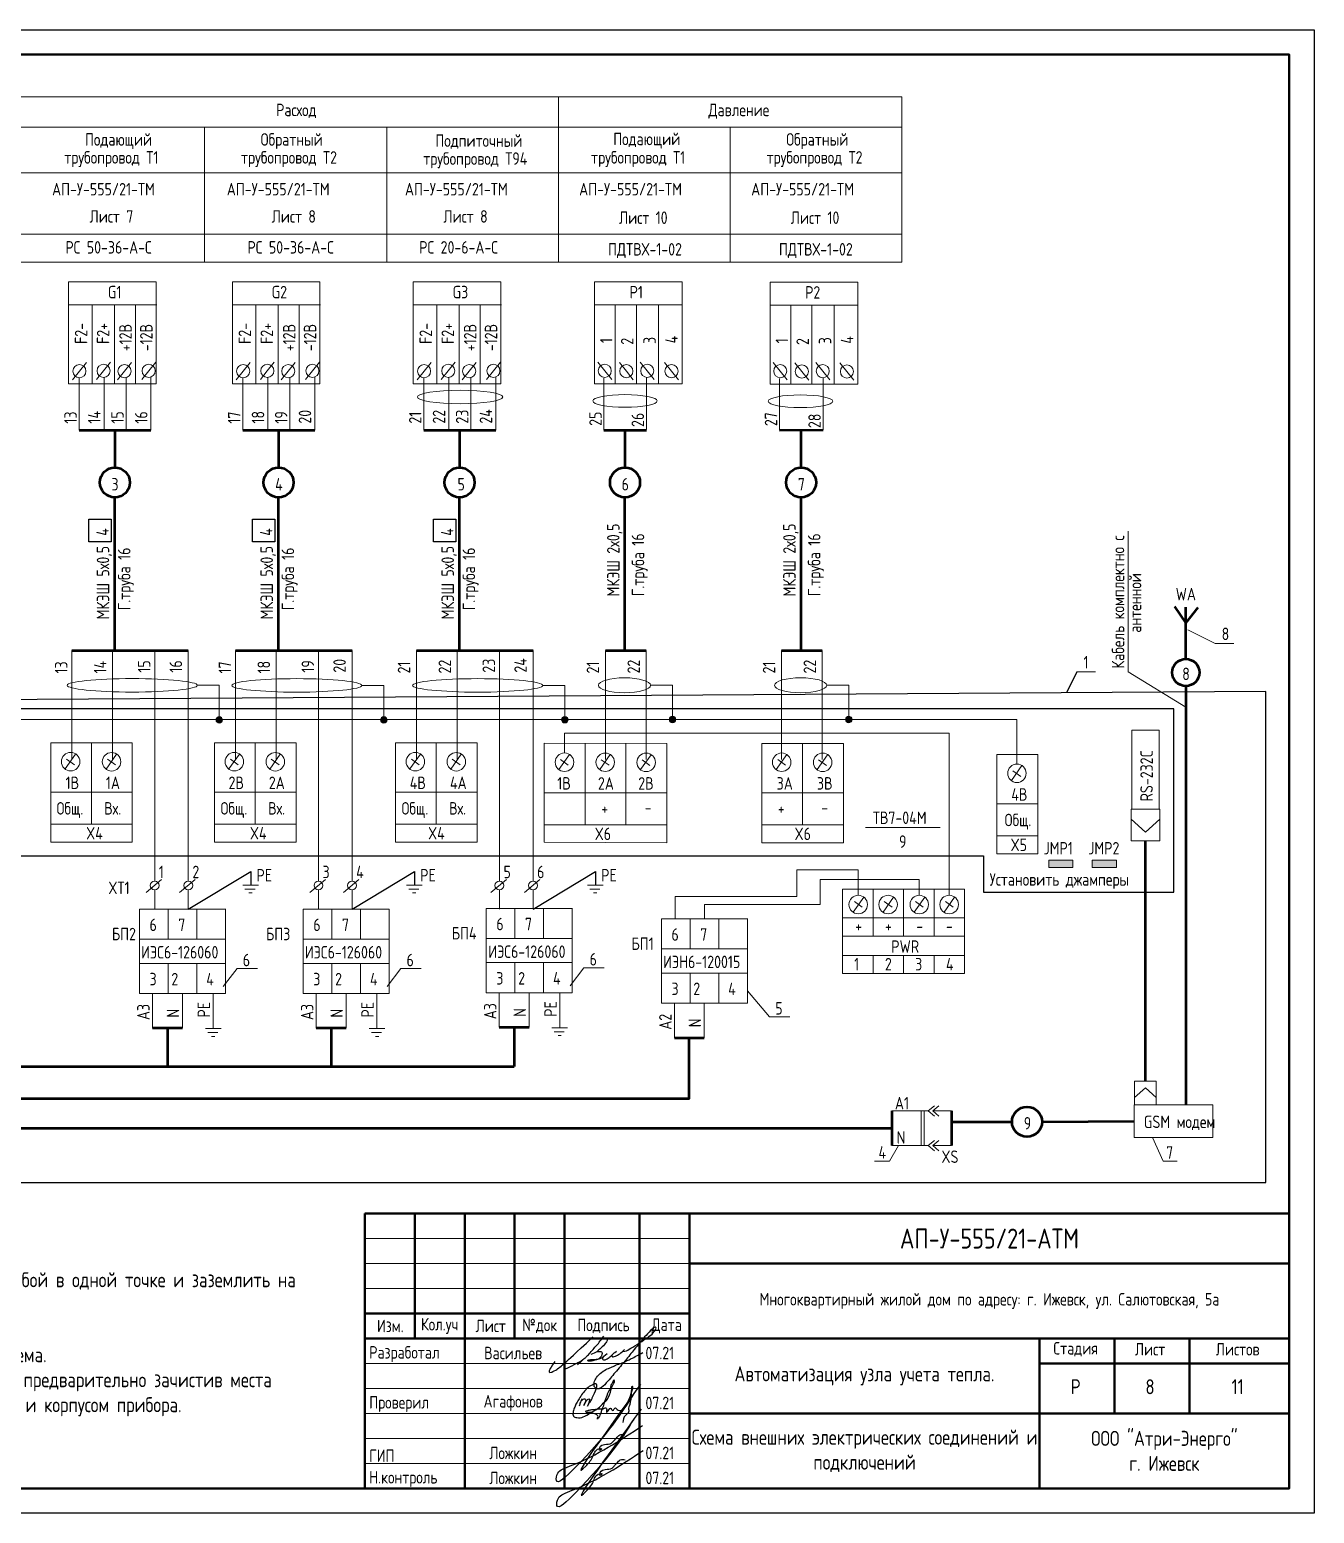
# Model space of a CAD drawing. Header units: millimetres. Extents: x -24312 to 142424, y -11214 to -5274.
# Drawn here: x 123132 to 128272, y -11214 to -5275 of the extents above; entities that cross this region are included whole.
import ezdxf
from ezdxf.enums import TextEntityAlignment as Align

# ---------------------------------------------------------------- set-up
doc = ezdxf.new("R2010")
doc.units = ezdxf.units.MM
doc.linetypes.add('K5LT_BASIC', pattern=[0])
doc.layers.get('0').update_dxf_attribs({"color": 250})
for name, color, linetype, lineweight in [('0_Ном._пера__1', 7, 'Continuous', 5), ('0_Ном._пера__4', 7, 'Continuous', 50), ('НАДПИСЬ', 249, 'Continuous', 15)]:
    doc.layers.add(name, color=color, linetype=linetype, lineweight=lineweight)
doc.layers.add('ВО', color=7, linetype='Continuous')
doc.layers.add('Т1', color=1, linetype='Continuous')
doc.styles.add('ГОСТ 2.304', font='')
doc.styles.get('ГОСТ 2.304').set_extended_font_data('GOST 2.304 type A')

# ---------------------------------------------------------------- blocks, each defined once
blk = doc.blocks.new('A$C4EB2491E')
at = {"ltscale": 0.3}
for points, degree in [([(361.5, 183.4), (381.3, 185), (389.7, 193.7), (434.5, 217.9), (480.1, 249.9), (509.4, 268.7), (528.9, 296), (527, 304.4), (518, 306.4), (483.9, 271.2), (458.1, 240.3), (424.4, 199.1), (403.8, 174.8), (381.3, 144.9), (364.7, 126.9), (338.2, 94), (313.1, 65.6), (291.8, 38.8), (256.2, 0.2), (235.9, -2), (219.5, 9.4), (221, 31.2), (230.9, 55.2), (258.2, 82.9), (287.4, 99), (310.2, 107.5), (332.2, 118.7), (371.4, 132), (398.9, 145.6), (441, 167.4), (461.8, 179)], 3), ([(27.1, 135.1), (9.8, 108.2), (0.4, 94), (-1.3, 80.9), (6.8, 79.5), (27.9, 87.6), (74.6, 124.3), (122.7, 168.5), (215.6, 255.7)], 3), ([(74.6, 124.3), (72.2, 108.6), (72.4, 98.1), (76.1, 96.1), (89.5, 102), (100.2, 108.1), (115.8, 115.4), (130.9, 123.4), (140.4, 128.8), (153.1, 134.6), (165.8, 143.2), (180.7, 154.9), (191.4, 166.4), (212.4, 189.3), (230.2, 210.9), (245.8, 226.5), (261.4, 248.7), (269.4, 259.9)], 3), ([(258.3, 244.4), (279.4, 253.3), (286.7, 246.5), (285.7, 236.5), (284.3, 234.1), (269.6, 212.7), (240.6, 188), (237.7, 184.6), (233.8, 180.9), (205.5, 169.7)], 3), ([(237.7, 184.6), (256.2, 184.1), (261.1, 181.2), (262.3, 174.3), (259.1, 163.6), (248.7, 149.5), (235.5, 142.7), (206.2, 136.1), (192.6, 134.9), (187.2, 140), (194.5, 142.7), (205.3, 144.1), (214.3, 144.4), (231.4, 145.4), (245.7, 147.3), (260.4, 151), (285.7, 173.4)], 3), ([(264.3, 156.1), (261.1, 142.7), (272.8, 141.2), (287.4, 146.8), (295, 153.4), (312, 169), (324, 179.9), (332.5, 185.3), (332.6, 185.6)], 3), ([(307.2, 164.5), (310.6, 157.3), (316, 157.3), (325.7, 160.2), (340.4, 167.6), (357.9, 178.5), (371.6, 193.9)], 3), ([(165.8, 143.2), (139.5, 117.4)], 1)]:
    blk.add_open_spline(points, degree=degree, dxfattribs=at)
blk = doc.blocks.new('A$C0EED4A08')
at = {"lineweight": -2}
blk.add_open_spline([(20.7, 61.2), (21.7, 64.7), (23.4, 71.3), (32.8, 94.2), (24.5, 74.4), (32, 84), (36.5, 87.6), (43.7, 84.6), (42.1, 76.2), (40, 71.5), (35.2, 58.6), (40.1, 68.6), (41.9, 72.9), (45.2, 77.8), (48.5, 81.4), (50.9, 86.6), (59.3, 86), (55.6, 79.5), (55.4, 74.5), (52.8, 68.5), (51.8, 64), (48, 55.7), (54.5, 70.4), (59.7, 74.5), (64.6, 83.8), (72.5, 102.5), (95.3, 150.3), (62.6, 134.7), (50, 127.5), (39.9, 115.2), (29.1, 103.7), (19.8, 87.5), (9.7, 71.6), (2.3, 55.7), (-2.1, 40.8), (-5.4, 21.3), (15, 16.1), (36.5, 18.9), (59.8, 37.2), (88.3, 47.9), (105.1, 69.4), (127.4, 87), (133.6, 115.2), (140.2, 136.7), (150.7, 149.9), (145.6, 155.7), (141.5, 147.9), (138.2, 143.1), (134.1, 133.3), (131, 120.9), (123.3, 108.6), (118.7, 94.1), (113.6, 81.6), (109.9, 69.5), (105.8, 57.7), (100.9, 47), (98.7, 35.8), (93.4, 26.3), (92.6, 18.9), (82.4, 8.9), (91.8, 24.9), (78.5, 31), (67.6, 34.1), (56.4, 38.1), (47.5, 34.5), (39.3, 42), (50, 43.8), (55.7, 45.7), (62.2, 46.5), (68.8, 48.5), (76.6, 47.1), (84, 50.5), (92.3, 49.4), (99.6, 50.2), (107.9, 48.5), (114.2, 56.5), (120.1, 50.1), (118.9, 44.9), (117.9, 33.5), (126.9, 45.4), (132.3, 54.2), (136.9, 47.7), (141.6, 41), (146.3, 48.9), (152, 56.8), (157.2, 46), (170.6, 40.8), (188.8, 54.4), (195.8, 75.5), (206.7, 97.8), (210.2, 112.3), (216.6, 130.9), (210.3, 131.2), (208.9, 126.4), (209.7, 121.1), (208.4, 112.7), (208, 103.5), (208.5, 90), (205.7, 76.5), (202.8, 62.8), (197.5, 51.3), (203, 35.6), (181.6, 25), (179.5, 9.6), (178.2, 0)], degree=3, knots=[0, 0, 0, 0, 14.167194, 26.890754, 35.314392, 41.71436, 48.403337, 54.150711, 59.523492, 69.993822, 76.883495, 83.397454, 89.57598, 94.081517, 100.137054, 104.648788, 110.534043, 115.493961, 121.373327, 126.797914, 133.938197, 137.532955, 146.786799, 157.755729, 165.260393, 175.818679, 226.056962, 240.336611, 262.561771, 272.876484, 287.353537, 309.903384, 328.55104, 344.088105, 361.577216, 378.236769, 391.917028, 414.769459, 443.718804, 478.129909, 503.813264, 524.041038, 561.991008, 582.758455, 598.428883, 599.36325, 603.50078, 615.547993, 623.086606, 633.715246, 654.209645, 665.828887, 679.140989, 694.626301, 703.84956, 716.745925, 729.559612, 738.298125, 747.961274, 755.137825, 764.222563, 777.339173, 788.965562, 801.29066, 810.743379, 816.064539, 824.798882, 830.543276, 836.595448, 843.748837, 851.271103, 859.282141, 867.178556, 875.723493, 881.563983, 891.725366, 896.369877, 902.244552, 908.638358, 920.616836, 927.949916, 933.945368, 939.689414, 948.004643, 954.238626, 963.410453, 972.22617, 996.743911, 1017.877019, 1041.418789, 1065.997666, 1077.036801, 1078.444202, 1082.718227, 1088.858229, 1095.371672, 1107.7691, 1116.500316, 1135.9592, 1148.681173, 1158.604198, 1173.41822, 1190.005644, 1217.589276, 1217.589276, 1217.589276, 1217.589276], dxfattribs=at)
blk = doc.blocks.new('A$C34D362C5')
at = {"ltscale": 10}
for points, knots in [([(217.5, 299.5), (168.8, 221.7), (108.8, 126), (-98.7, -78.1), (-88.4, -15.6), (-62.3, 2.2), (60.8, 46.3), (163.3, 113.7), (254.5, 173.8)], [0, 0, 0, 0, 378.961016, 466.592226, 495.418146, 520.544535, 560.396751, 886.010372, 886.010372, 886.010372, 886.010372]), ([(246.3, 339.2), (98.6, 135.3), (-65.7, -91.6), (58.6, 45.2), (62.1, 78.5), (95.3, 83.3), (79.2, 67.2), (82.6, 94), (103.8, 99.1), (127.8, 97.9), (139.8, 113.9), (151.4, 123.6), (161.9, 140.1), (175.7, 137.5), (182.9, 136.2)], [0, 0, 0, 0, 394.18074, 438.533546, 481.486652, 491.046134, 501.356163, 513.672121, 536.487376, 564.707433, 579.283425, 593.152603, 611.287332, 631.336975, 631.336975, 631.336975, 631.336975])]:
    blk.add_open_spline(points, degree=3, knots=knots, dxfattribs=at)

msp = doc.modelspace()

# ---------------------------------------------------------------- hatches: boundary and pattern name
at = {"lineweight": 18}
for points in [[(123903.719, -8038.14, 1), (123877.66, -8038.14, 1)], [(124561.953, -8038.14, 1), (124535.894, -8038.14, 1)], [(125286.062, -8037.094, 1), (125260.004, -8037.094, 1)], [(125717.412, -8036.658, 1), (125691.354, -8036.658, 1)], [(126422.254, -8036.558, 1), (126396.195, -8036.558, 1)]]:
    msp.add_hatch(color=0, dxfattribs=at).paths.add_polyline_path(points)
at = {"lineweight": 18, "ltscale": 100}
h = msp.add_hatch(color=0, dxfattribs=at)
h.dxf.hatch_style = 1
h.paths.add_polyline_path([(127306.552, -8598.822), (127210.219, -8598.822), (127210.219, -8628.046), (127306.552, -8628.046)])
h = msp.add_hatch(color=0, dxfattribs=at)
h.dxf.hatch_style = 1
h.paths.add_polyline_path([(127480.295, -8598.822), (127383.962, -8598.822), (127383.962, -8628.046), (127480.295, -8628.046)])

# ---------------------------------------------------------------- linework, layer by layer
at = {"color": 0, "lineweight": 18}
for p, q in [((120833.217, -5544.057), (126622.208, -5544.057)), ((125247.734, -5544.057), (125247.734, -6206.991)), ((125247.734, -6206.991), (125247.734, -5544.057)), ((126622.208, -5544.057), (126622.208, -6205.783)), ((120833.217, -5664.957), (126622.208, -5664.957)), ((123831.932, -5664.957), (123831.932, -6206.991)), ((124560.497, -5664.957), (124560.497, -6206.991)), ((124560.497, -6206.991), (124560.497, -5664.957)), ((124560.497, -5664.957), (124560.497, -6206.991)), ((125247.734, -5664.957), (125247.734, -6206.991)), ((125247.734, -6206.991), (125247.734, -5664.957)), ((125247.734, -5664.957), (125247.734, -6205.783)), ((125934.971, -5664.957), (125934.971, -6205.783)), ((120833.217, -5847.901), (126622.208, -5847.901)), ((120833.217, -6093.866), (126622.208, -6093.866)), ((120833.217, -6205.783), (126622.208, -6205.783)), ((123381.903, -6376.846), (123381.903, -6693.195)), ((123470.835, -6376.846), (123470.835, -6692.213)), ((123555.622, -6376.846), (123555.622, -6693.195)), ((124037.11, -6376.846), (124037.11, -6693.195)), ((124126.042, -6374.698), (124126.042, -6692.213)), ((124210.829, -6376.846), (124210.829, -6693.195)), ((124761.309, -6376.846), (124761.309, -6693.195)), ((124850.24, -6376.846), (124850.24, -6692.213)), ((124935.027, -6376.846), (124935.027, -6693.195)), ((125475.036, -6376.846), (125475.036, -6693.195)), ((125559.822, -6376.846), (125559.822, -6692.213)), ((125648.754, -6376.846), (125648.754, -6693.195)), ((126177.31, -6378.048), (126177.31, -6694.397)), ((126262.097, -6378.048), (126262.097, -6693.415)), ((126351.029, -6378.048), (126351.029, -6694.397)), ((123302.796, -6676.247), (123330.693, -6641.977)), ((123330.693, -6641.977), (123358.589, -6607.706)), ((123399.565, -6674.901), (123427.462, -6640.63)), ((123427.462, -6640.63), (123455.358, -6606.36)), ((123483.362, -6676.247), (123511.259, -6641.977)), ((123511.259, -6641.977), (123539.156, -6607.706)), ((123580.131, -6674.901), (123608.028, -6640.63)), ((123608.028, -6640.63), (123635.925, -6606.36)), ((123958.002, -6676.247), (123985.899, -6641.977)), ((123985.899, -6641.977), (124013.796, -6607.706)), ((124054.772, -6674.901), (124082.668, -6640.63)), ((124082.668, -6640.63), (124110.565, -6606.36)), ((124138.569, -6676.247), (124166.466, -6641.977)), ((124166.466, -6641.977), (124194.363, -6607.706)), ((124235.338, -6674.901), (124263.235, -6640.63)), ((124263.235, -6640.63), (124291.132, -6606.36)), ((124682.201, -6676.247), (124710.098, -6641.977)), ((124710.098, -6641.977), (124737.995, -6607.706)), ((124778.97, -6674.901), (124806.867, -6640.63)), ((124806.867, -6640.63), (124834.764, -6606.36)), ((124862.768, -6676.247), (124890.665, -6641.977)), ((124890.665, -6641.977), (124918.562, -6607.706)), ((124959.537, -6674.901), (124987.434, -6640.63)), ((124987.434, -6640.63), (125015.331, -6606.36)), ((125433.001, -6640.63), (125405.104, -6606.36)), ((125460.898, -6674.901), (125433.001, -6640.63)), ((125519.398, -6641.977), (125491.501, -6607.706)), ((125547.295, -6676.247), (125519.398, -6641.977)), ((125603.196, -6640.63), (125575.299, -6606.36)), ((125631.093, -6674.901), (125603.196, -6640.63)), ((125699.965, -6641.977), (125672.068, -6607.706)), ((125727.862, -6676.247), (125699.965, -6641.977)), ((126135.275, -6641.833), (126107.378, -6607.562)), ((126163.172, -6676.103), (126135.275, -6641.833)), ((126221.673, -6643.179), (126193.776, -6608.908)), ((126249.57, -6677.45), (126221.673, -6643.179)), ((126305.471, -6641.833), (126277.574, -6607.562)), ((126333.367, -6676.103), (126305.471, -6641.833)), ((126402.24, -6643.179), (126374.343, -6608.908)), ((126430.137, -6677.45), (126402.24, -6643.179)), ((127527.512, -7282.733), (127527.512, -7844.952)), ((127875.532, -7731.617), (127766.961, -7677.731)), ((123300.11, -8196.364), (123300.11, -7759.674)), ((123463.337, -7759.674), (123463.337, -8197.056)), ((123632.039, -7759.674), (123632.039, -8683.13)), ((123766.537, -7759.674), (123766.537, -8683.13)), ((123955.317, -8196.364), (123955.317, -7759.674)), ((124118.544, -7759.674), (124118.544, -8197.056)), ((124287.246, -7759.674), (124287.246, -8683.13)), ((124421.744, -7759.674), (124421.744, -8683.13)), ((124679.515, -8196.364), (124679.515, -7759.674)), ((124842.742, -7759.674), (124842.742, -8197.056)), ((125011.444, -8683.13), (125011.444, -7759.674)), ((125145.942, -7759.674), (125145.942, -8683.13)), ((125435.432, -8196.364), (125435.432, -7759.674)), ((125598.659, -7759.674), (125598.659, -8197.056)), ((126140.273, -8196.364), (126140.273, -7759.674)), ((126303.501, -7759.674), (126303.501, -8197.056)), ((127758.148, -7986.582), (127527.512, -7844.952)), ((123802.647, -7899.48), (123890.689, -7899.48)), ((123890.689, -7899.48), (123890.689, -8036.821)), ((124460.881, -7900.799), (124548.924, -7900.799)), ((124548.924, -7900.799), (124548.924, -8038.14)), ((125184.991, -7899.753), (125273.034, -7899.753)), ((125273.034, -7899.753), (125273.033, -8037.094)), ((125616.341, -7899.317), (125704.383, -7899.317)), ((125704.383, -7899.317), (125704.383, -8036.658)), ((126321.182, -7899.217), (126409.225, -7899.217)), ((126409.225, -7899.217), (126409.225, -8036.558)), ((127082.402, -8214.585), (127082.388, -8036.557)), ((123378.697, -8130.408), (123378.697, -8456.051)), ((124033.904, -8130.408), (124033.904, -8456.051)), ((124758.102, -8130.408), (124758.102, -8456.051)), ((125191.128, -8132.77), (125191.128, -8458.413)), ((125355.254, -8132.77), (125355.254, -8458.413)), ((125517.908, -8132.77), (125517.908, -8458.413)), ((126224.078, -8132.67), (126224.078, -8458.313)), ((125292.019, -8176.638), (125249.863, -8236.433)), ((125454.96, -8176.831), (125412.804, -8236.626)), ((125618.74, -8177.241), (125576.584, -8237.036)), ((126161.129, -8176.732), (126118.974, -8236.527)), ((126324.91, -8177.142), (126282.754, -8236.937)), ((125255.885, -8196.946), (125287.126, -8219.51)), ((125418.826, -8197.139), (125450.066, -8219.703)), ((125582.606, -8197.549), (125613.847, -8220.113)), ((126124.996, -8197.039), (126156.236, -8219.604)), ((126288.776, -8197.45), (126320.017, -8220.014)), ((123216.419, -8327.056), (123541.727, -8327.056)), ((123871.626, -8327.056), (124196.934, -8327.056)), ((124595.824, -8327.056), (124921.132, -8327.056)), ((125355.631, -8329.418), (125680.939, -8329.418)), ((126061.8, -8329.318), (126387.108, -8329.318)), ((127003.153, -8373.596), (127165.807, -8373.596)), ((123216.419, -8455.711), (123541.727, -8455.711)), ((123871.626, -8455.711), (124196.934, -8455.711)), ((124595.824, -8455.711), (124921.132, -8455.711)), ((125355.631, -8458.073), (125680.939, -8458.073)), ((126061.8, -8457.974), (126387.108, -8457.974)), ((127539.03, -8435.651), (127596.811, -8487.076)), ((127654.592, -8435.651), (127596.811, -8487.076)), ((127003.153, -8502.251), (127165.807, -8502.251)), ((123597.439, -8728.35), (123659.878, -8677.1)), ((123632.039, -8718.481), (123632.039, -8795.461)), ((123731.937, -8728.35), (123794.376, -8677.1)), ((123766.537, -8718.481), (123766.537, -8795.461)), ((123984.168, -8699.183), (124047.083, -8699.183)), ((123993.343, -8714.9), (124033.976, -8714.9)), ((124252.646, -8728.35), (124315.085, -8677.1)), ((124287.246, -8718.481), (124287.246, -8795.461)), ((124387.144, -8728.35), (124449.583, -8677.1)), ((124421.744, -8718.481), (124421.744, -8795.461)), ((124639.374, -8699.183), (124702.29, -8699.183)), ((124648.55, -8714.9), (124689.183, -8714.9)), ((124976.844, -8728.35), (125039.283, -8677.1)), ((125011.444, -8718.481), (125011.444, -8795.461)), ((125111.343, -8728.35), (125173.781, -8677.1)), ((125145.942, -8718.481), (125145.942, -8795.461)), ((125363.573, -8699.183), (125426.489, -8699.183)), ((125372.748, -8714.9), (125413.381, -8714.9)), ((126384.163, -9052.351), (126384.163, -8714.777)), ((126384.163, -8714.777), (126628.376, -8714.777)), ((126507.493, -8904.015), (126507.493, -8715.221)), ((126628.376, -8714.777), (126628.376, -8904.015)), ((126628.376, -8714.777), (126872.59, -8714.777)), ((126751.707, -8904.015), (126751.707, -8715.221)), ((126872.59, -8714.777), (126872.59, -9052.351)), ((124009.072, -8730.618), (124022.179, -8730.618)), ((124664.279, -8730.618), (124677.386, -8730.618)), ((125388.477, -8730.618), (125401.584, -8730.618)), ((126463.422, -8787.175), (126432.182, -8764.611)), ((126583.005, -8787.175), (126551.764, -8764.611)), ((126707.636, -8787.175), (126676.396, -8764.611)), ((126827.218, -8787.175), (126795.978, -8764.611)), ((123571.255, -8916.079), (123571.255, -8795.461)), ((123571.255, -8795.461), (123916.696, -8795.461)), ((123685.992, -8916.079), (123685.992, -8795.461)), ((123800.728, -8916.079), (123800.728, -8795.461)), ((123915.464, -9132.403), (123915.464, -8795.461)), ((124226.462, -8916.079), (124226.462, -8795.461)), ((124226.462, -8795.461), (124570.671, -8795.461)), ((124341.199, -8916.079), (124341.199, -8795.461)), ((124455.935, -8916.079), (124455.935, -8795.461)), ((124570.671, -9132.403), (124570.671, -8795.461)), ((124958.928, -8912.912), (124958.928, -8792.295)), ((124958.928, -8792.295), (125304.368, -8792.295)), ((125073.664, -8912.912), (125073.664, -8792.295)), ((125188.4, -8912.912), (125188.4, -8792.295)), ((125303.136, -9130.202), (125303.136, -8793.26)), ((125659.957, -8954.797), (125659.957, -8834.179)), ((125659.957, -8834.179), (126005.398, -8834.179)), ((125774.693, -8954.797), (125774.693, -8834.179)), ((125889.429, -8954.797), (125889.429, -8834.179)), ((126004.165, -9171.121), (126004.165, -8834.179)), ((126628.376, -8829.62), (126384.163, -8829.62)), ((126872.59, -8829.62), (126628.376, -8829.62)), ((126628.376, -8904.015), (126384.163, -8904.015)), ((126872.59, -8904.015), (126628.376, -8904.015)), ((123571.255, -8916.079), (123914.534, -8916.079)), ((123571.255, -9012.752), (123571.255, -8916.079)), ((124226.462, -8916.079), (124569.741, -8916.079)), ((124226.462, -9012.752), (124226.462, -8916.079)), ((124958.928, -8912.912), (125302.206, -8912.912)), ((124958.928, -9009.585), (124958.928, -8912.912)), ((125659.957, -8954.797), (126003.235, -8954.797)), ((125659.957, -9051.469), (125659.957, -8954.797)), ((123571.255, -9012.752), (123685.992, -9012.752)), ((123571.255, -9133.369), (123571.255, -9012.752)), ((123571.255, -9133.369), (123571.255, -9012.752)), ((123571.255, -9012.752), (123685.992, -9012.752)), ((123685.992, -9012.752), (123800.728, -9012.752)), ((123685.992, -9133.369), (123685.992, -9012.752)), ((123800.728, -9133.369), (123800.728, -9012.752)), ((123800.728, -9012.752), (123915.464, -9012.752)), ((123800.728, -9133.369), (123800.728, -9012.752)), ((123800.728, -9133.369), (123800.728, -9012.752)), ((123800.728, -9012.752), (123915.464, -9012.752)), ((124226.462, -9012.752), (124341.199, -9012.752)), ((124226.462, -9133.369), (124226.462, -9012.752)), ((124226.462, -9133.369), (124226.462, -9012.752)), ((124226.462, -9012.752), (124341.199, -9012.752)), ((124341.199, -9012.752), (124455.935, -9012.752)), ((124341.199, -9133.369), (124341.199, -9012.752)), ((124455.935, -9133.369), (124455.935, -9012.752)), ((124455.935, -9012.752), (124570.671, -9012.752)), ((124455.935, -9133.369), (124455.935, -9012.752)), ((124455.935, -9133.369), (124455.935, -9012.752)), ((124455.935, -9012.752), (124570.671, -9012.752)), ((124958.928, -9009.585), (125073.664, -9009.585)), ((124958.928, -9130.202), (124958.928, -9009.585)), ((124958.928, -9130.202), (124958.928, -9009.585)), ((124958.928, -9009.585), (125073.664, -9009.585)), ((125073.664, -9009.585), (125188.4, -9009.585)), ((125073.664, -9130.202), (125073.664, -9009.585)), ((125188.4, -9130.202), (125188.4, -9009.585)), ((125188.4, -9009.585), (125303.136, -9009.585)), ((125188.4, -9130.202), (125188.4, -9009.585)), ((125188.4, -9130.202), (125188.4, -9009.585)), ((125188.4, -9009.585), (125303.136, -9009.585)), ((126628.376, -8981.505), (126384.163, -8981.505)), ((126628.376, -8981.505), (126628.376, -9052.351)), ((126872.59, -8981.505), (126628.376, -8981.505)), ((123962.27, -9032.773), (123906.633, -9105.594)), ((124042.876, -9032.773), (123962.27, -9032.773)), ((124617.477, -9032.773), (124561.84, -9105.594)), ((124698.083, -9032.773), (124617.477, -9032.773)), ((125349.942, -9029.607), (125294.306, -9102.427)), ((125430.548, -9029.607), (125349.942, -9029.607)), ((125659.957, -9051.469), (125774.693, -9051.469)), ((125659.957, -9172.087), (125659.957, -9051.469)), ((125659.957, -9172.087), (125659.957, -9051.469)), ((125659.957, -9051.469), (125774.693, -9051.469)), ((125774.693, -9051.469), (125889.429, -9051.469)), ((125774.693, -9172.087), (125774.693, -9051.469)), ((125889.429, -9172.087), (125889.429, -9051.469)), ((125889.429, -9051.469), (126004.165, -9051.469)), ((125889.429, -9172.087), (125889.429, -9051.469)), ((125889.429, -9172.087), (125889.429, -9051.469)), ((125889.429, -9051.469), (126004.165, -9051.469)), ((126628.376, -9052.351), (126384.163, -9052.351)), ((126872.59, -9052.351), (126628.376, -9052.351)), ((123571.255, -9133.369), (123685.992, -9133.369)), ((123571.255, -9133.369), (123685.992, -9133.369)), ((123623.007, -9133.689), (123623.007, -9271.292)), ((123685.992, -9133.369), (123800.728, -9133.369)), ((123742.741, -9134.134), (123742.741, -9271.073)), ((123800.728, -9133.369), (123915.464, -9133.369)), ((123800.728, -9133.369), (123915.464, -9133.369)), ((123865.964, -9134.134), (123865.964, -9271.292)), ((124226.462, -9133.369), (124341.199, -9133.369)), ((124226.462, -9133.369), (124341.199, -9133.369)), ((124278.214, -9133.689), (124278.214, -9271.292)), ((124341.199, -9133.369), (124455.935, -9133.369)), ((124397.948, -9134.134), (124397.948, -9271.073)), ((124455.935, -9133.369), (124570.671, -9133.369)), ((124455.935, -9133.369), (124570.671, -9133.369)), ((124521.171, -9134.134), (124521.171, -9271.292)), ((124958.928, -9130.202), (125073.664, -9130.202)), ((124958.928, -9130.202), (125073.664, -9130.202)), ((125010.68, -9130.523), (125010.68, -9268.125)), ((125073.664, -9130.202), (125188.4, -9130.202)), ((125130.414, -9130.968), (125130.414, -9268.125)), ((125188.4, -9130.202), (125303.136, -9130.202)), ((125188.4, -9130.202), (125303.136, -9130.202)), ((125253.636, -9130.968), (125253.636, -9270.36)), ((126092.899, -9226.098), (126004.165, -9122.277)), ((125659.957, -9172.087), (125774.693, -9172.087)), ((125659.957, -9172.087), (125774.693, -9172.087)), ((125711.709, -9172.407), (125711.709, -9310.01)), ((125774.693, -9172.087), (125889.429, -9172.087)), ((125831.443, -9172.852), (125831.443, -9309.791)), ((125889.429, -9172.087), (126004.165, -9172.087)), ((125889.429, -9172.087), (126004.165, -9172.087)), ((126173.505, -9226.098), (126092.899, -9226.098)), ((123835.1, -9273.439), (123898.015, -9273.439)), ((123844.275, -9289.156), (123884.908, -9289.156)), ((123860.004, -9304.874), (123873.111, -9304.874)), ((124490.307, -9273.439), (124553.222, -9273.439)), ((124499.482, -9289.156), (124540.115, -9289.156)), ((124515.211, -9304.874), (124528.318, -9304.874)), ((125221.041, -9270.272), (125283.957, -9270.272)), ((125230.217, -9285.99), (125270.85, -9285.99)), ((125245.946, -9301.707), (125259.053, -9301.707)), ((127553.475, -9548.84), (127596.811, -9510.271)), ((127640.147, -9548.84), (127596.811, -9510.271)), ((126727.732, -9602.485), (126581.448, -9602.485)), ((126698.718, -9603.122), (126698.718, -9741.486)), ((126711.434, -9603.122), (126711.434, -9741.486)), ((126752.466, -9582.677), (126727.47, -9602.777)), ((126727.47, -9602.777), (126751.948, -9624.028)), ((126770.276, -9582.677), (126745.279, -9602.777)), ((126745.279, -9602.777), (126769.758, -9624.028)), ((126746.96, -9603.093), (126820.344, -9603.093)), ((126752.729, -9721.387), (126727.732, -9741.486)), ((126770.539, -9721.387), (126745.542, -9741.486)), ((126581.448, -9741.486), (126727.732, -9741.486)), ((126727.732, -9741.486), (126752.211, -9762.737)), ((126745.542, -9741.486), (126770.021, -9762.737)), ((126746.281, -9741.745), (126820.607, -9741.745)), ((126573.09, -9803.818), (126512.636, -9803.818))]:
    msp.add_line(p, q, dxfattribs=at)
at = {"linetype": 'K5LT_BASIC', "lineweight": 53}
for p, q in [((123329.652, -6877.646), (123617.113, -6877.646)), ((123473.383, -7027.584), (123473.383, -6877.646)), ((123984.859, -6877.646), (124272.32, -6877.646)), ((124128.59, -7027.584), (124128.59, -6877.646)), ((124709.058, -6877.646), (124996.518, -6877.646)), ((124852.788, -7027.584), (124852.788, -6877.646)), ((125429.797, -6877.646), (125599.798, -6877.646)), ((125514.797, -7027.584), (125514.797, -6877.646)), ((126132.072, -6878.848), (126307.206, -6876.443)), ((126219.639, -7027.584), (126219.639, -6877.646)), ((123472.604, -7759.674), (123472.604, -7147.579)), ((124127.811, -7759.674), (124127.811, -7147.579)), ((124852.009, -7759.674), (124852.009, -7147.579)), ((125514.018, -7759.674), (125514.018, -7147.579)), ((126218.86, -7759.674), (126218.86, -7147.579)), ((127713.008, -7583.961), (127758.236, -7650.38)), ((127758.148, -7793.892), (127758.148, -7586.868)), ((127758.236, -7650.38), (127807.166, -7588.039)), ((123300.11, -7759.674), (123766.537, -7759.674)), ((123955.317, -7759.674), (124421.744, -7759.674)), ((124679.515, -7759.674), (125145.942, -7759.674)), ((125435.432, -7759.674), (125598.659, -7759.674)), ((126140.273, -7759.674), (126303.501, -7759.674)), ((127758.148, -7902.281), (127758.148, -9578.822)), ((127596.811, -9484.331), (127596.811, -8521.663)), ((123622.761, -9271.073), (123742.741, -9271.073)), ((123682.751, -9271.073), (123682.751, -9424.947)), ((124277.968, -9271.073), (124397.948, -9271.073)), ((124337.958, -9271.073), (124337.958, -9424.947)), ((125010.433, -9267.906), (125130.552, -9267.906)), ((125070.493, -9271.073), (125070.493, -9424.947)), ((125711.462, -9309.791), (125831.443, -9309.791)), ((126581.448, -9602.485), (126581.448, -9741.486)), ((127182.766, -9646.214), (127551.127, -9644.224))]:
    msp.add_line(p, q, dxfattribs=at)
at = {"color": 0, "lineweight": 18, "ltscale": 100}
for p, q in [((126811.166, -8091.238), (125271.938, -8091.238)), ((125271.938, -8091.238), (125271.938, -8170.214)), ((126811.166, -8739.841), (126811.166, -8091.238)), ((125354.967, -8329.418), (125191.128, -8329.418)), ((125355.631, -8458.073), (125191.128, -8458.073)), ((126201.805, -8745.098), (126201.805, -8637.879)), ((126201.805, -8637.879), (126447.37, -8637.879)), ((126447.37, -8637.879), (126447.37, -8739.841)), ((126295.371, -8776.148), (126295.371, -8676.267)), ((126295.371, -8676.267), (126691.584, -8676.267)), ((126691.584, -8676.267), (126691.584, -8739.841)), ((126507.493, -8981.505), (126507.493, -9052.351)), ((126751.707, -8981.505), (126751.707, -9052.351))]:
    msp.add_line(p, q, dxfattribs=at)
at = {"color": 0, "lineweight": 18, "ltscale": 0.3}
for p, q in [((125832.677, -8834.179), (125832.677, -8776.148)), ((125832.677, -8776.148), (126295.371, -8776.148))]:
    msp.add_line(p, q, dxfattribs=at)
msp.add_lwpolyline([(119873.556, -5275.166), (128272.475, -5275.166), (128272.475, -11213.68), (119873.556, -11213.68)], close=True)
at = {"lineweight": 50}
msp.add_lwpolyline([(120273.556, -5375.166), (128172.475, -5375.166), (128172.475, -11113.68), (120273.556, -11113.68)], close=True, dxfattribs=at)
at = {"color": 0, "lineweight": 18}
for points in [[(123287.603, -6284.006), (123638.324, -6284.006), (123638.324, -6692.49), (123287.603, -6692.49)], [(123942.81, -6284.006), (124293.531, -6284.006), (124293.531, -6692.49), (123942.81, -6692.49)], [(124667.008, -6284.006), (125017.73, -6284.006), (125017.73, -6692.49), (124667.008, -6692.49)], [(125743.055, -6284.006), (125392.333, -6284.006), (125392.333, -6692.49), (125743.055, -6692.49)], [(126445.329, -6285.208), (126094.608, -6285.208), (126094.608, -6693.692), (126445.329, -6693.692)], [(123215.756, -8130.215), (123542.536, -8130.215), (123542.536, -8527.159), (123215.756, -8527.159)], [(123870.963, -8130.215), (124197.743, -8130.215), (124197.743, -8527.159), (123870.963, -8527.159)], [(124595.161, -8130.215), (124921.941, -8130.215), (124921.941, -8527.159), (124595.161, -8527.159)], [(125191.128, -8130.946), (125681.747, -8132.577), (125681.747, -8529.521), (125191.128, -8527.89)], [(126061.137, -8132.477), (126387.917, -8132.477), (126387.917, -8529.422), (126061.137, -8529.422)], [(127651.127, -8078.915), (127651.127, -8395.674), (127542.495, -8395.674), (127542.495, -8078.915)], [(127002.49, -8176.755), (127165.88, -8176.755), (127165.88, -8573.699), (127002.49, -8573.699)], [(127654.592, -8521.663), (127654.592, -8395.674), (127539.03, -8395.674), (127539.03, -8521.663)], [(127553.475, -9484.331), (127553.475, -9578.822), (127640.147, -9578.822), (127640.147, -9484.331)], [(127551.127, -9578.822), (127866.915, -9578.822), (127866.915, -9709.626), (127551.127, -9709.626)]]:
    msp.add_lwpolyline(points, close=True, dxfattribs=at)
for points in [[(123329.652, -6877.646), (123329.652, -6667.251)], [(123429.299, -6877.646), (123429.299, -6666.611)], [(123517.467, -6877.646), (123517.467, -6667.251)], [(123617.113, -6877.646), (123617.113, -6666.611)], [(123984.859, -6877.646), (123984.859, -6667.251)], [(124084.506, -6877.646), (124084.506, -6666.611)], [(124172.674, -6877.646), (124172.674, -6667.251)], [(124272.32, -6877.646), (124272.32, -6666.611)], [(124709.058, -6877.646), (124709.058, -6667.251)], [(124808.704, -6877.646), (124808.704, -6666.611)], [(124896.872, -6877.646), (124896.872, -6667.251)], [(124996.518, -6877.646), (124996.518, -6666.611)], [(125429.371, -6877.646), (125429.371, -6669.55)], [(125599.798, -6874.957), (125599.798, -6665.905)], [(126131.646, -6878.848), (126131.646, -6670.752)], [(126307.206, -6877.505), (126307.206, -6668.454)], [(126477.042, -8468.317), (126775.888, -8468.317)]]:
    msp.add_lwpolyline(points, dxfattribs=at)
at = {"ltscale": 0.3}
for points in [[(123368.243, -7234.827), (123457.956, -7234.827), (123457.956, -7324.541), (123368.243, -7324.541)], [(124023.45, -7234.827), (124113.163, -7234.827), (124113.163, -7324.541), (124023.45, -7324.541)], [(124747.648, -7234.827), (124837.362, -7234.827), (124837.362, -7324.541), (124747.648, -7324.541)], [(121302.197, -8582.638), (126948.845, -8582.638), (126948.845, -8727.409), (127709.841, -8727.409), (127709.841, -7993.617), (121302.197, -7993.617)]]:
    msp.add_lwpolyline(points, close=True, dxfattribs=at)
for points in [[(127322.52, -7845.14), (127281.333, -7929.424)], [(120498.106, -7975.616), (120498.106, -8444.638), (120937.706, -8444.638), (120937.706, -9890.077), (128077.869, -9890.077), (128077.869, -7924.203), (120498.106, -7973.881), (120498.106, -7973.881)], [(123766.537, -8795.461), (124016.762, -8644.29), (124016.762, -8699.183)], [(124421.744, -8795.461), (124671.969, -8644.29), (124671.969, -8699.183)], [(125145.942, -8795.461), (125396.167, -8644.29), (125396.167, -8699.183)]]:
    msp.add_lwpolyline(points, dxfattribs=at)
at = {"color": 0, "lineweight": 18, "ltscale": 0.3}
for points in [[(121911.09, -8036.899), (127082.388, -8036.557)], [(125714.263, -8834.179), (125714.263, -8745.098), (126201.805, -8745.098)], [(126573.09, -9803.818), (126608.414, -9741.486)]]:
    msp.add_lwpolyline(points, dxfattribs=at)
at = {"color": 0, "lineweight": 18, "ltscale": 100}
for points in [[(127210.219, -8598.822), (127306.552, -8598.822), (127306.552, -8628.046), (127210.219, -8628.046)], [(127383.962, -8598.822), (127480.295, -8598.822), (127480.295, -8628.046), (127383.962, -8628.046)]]:
    msp.add_lwpolyline(points, close=True, dxfattribs=at)
at = {"linetype": 'K5LT_BASIC', "lineweight": 53}
for points in [[(121828.362, -9553.291), (125771.452, -9553.291), (125771.452, -9309.791)], [(121873.367, -9424.947), (125070.493, -9424.947)], [(126820.344, -9603.093), (126820.607, -9741.745)], [(121783.357, -9671.986), (126581.448, -9671.986)], [(126820.344, -9646.538), (127062.766, -9646.538)]]:
    msp.add_lwpolyline(points, dxfattribs=at)
at = {"color": 0, "lineweight": 18}
for centre, radius in [((123330.693, -6641.977), 26.231), ((123427.462, -6640.63), 26.231), ((123511.259, -6641.977), 26.231), ((123608.028, -6640.63), 26.231), ((123985.899, -6641.977), 26.231), ((124082.668, -6640.63), 26.231), ((124166.466, -6641.977), 26.231), ((124263.235, -6640.63), 26.231), ((124710.098, -6641.977), 26.231), ((124806.867, -6640.63), 26.231), ((124890.665, -6641.977), 26.231), ((124987.434, -6640.63), 26.231), ((125433.001, -6640.63), 26.231), ((125519.398, -6641.977), 26.231), ((125603.196, -6640.63), 26.231), ((125699.965, -6641.977), 26.231), ((126135.275, -6641.833), 26.231), ((126221.673, -6643.179), 26.231), ((126305.471, -6641.833), 26.231), ((126402.24, -6643.179), 26.231), ((123890.689, -8038.14), 13.029), ((124548.924, -8038.14), 13.029), ((125273.033, -8037.094), 13.029), ((125704.383, -8036.658), 13.029), ((126409.225, -8036.558), 13.029), ((125271.938, -8207.247), 37.033), ((125434.879, -8207.44), 37.033), ((125598.659, -8207.85), 37.033), ((126141.049, -8207.34), 37.033), ((126304.829, -8207.751), 37.033), ((123632.039, -8700.806), 17.675), ((123766.537, -8700.806), 17.675), ((124287.246, -8700.806), 17.675), ((124421.744, -8700.806), 17.675), ((125011.444, -8700.806), 17.675), ((125145.942, -8700.806), 17.675)]:
    msp.add_circle(centre, radius, dxfattribs=at)
at = {"linetype": 'K5LT_BASIC', "lineweight": 53}
for centre, radius in [((123472.604, -7087.579), 60), ((124127.811, -7087.579), 60), ((124852.009, -7087.579), 60), ((125514.018, -7087.579), 60), ((126218.86, -7087.579), 60), ((127758.148, -7848.087), 54.195), ((127122.766, -9646.538), 60)]:
    msp.add_circle(centre, radius, dxfattribs=at)
at = {"color": 0, "lineweight": 18}
for centre, major_axis, ratio in [((124854.172, -6745.341), (-170.694, 0), 0.15824869), ((125513.954, -6761.21), (-128.972, 0), 0.19671671), ((126216.201, -6762.413), (-128.972, 0), 0.19671671), ((123542.305, -7899.48), (-260.342, 0), 0.10375637), ((124200.539, -7899.752), (-260.342, 0), 0.10375637), ((124924.649, -7899.753), (-260.342, 0), 0.10375637)]:
    msp.add_ellipse(centre, major_axis=major_axis, ratio=ratio, dxfattribs=at)
at = {"color": 0, "lineweight": 18, "ltscale": 100}
for centre in [(125511.89, -7899.317), (126216.732, -7899.217)]:
    msp.add_ellipse(centre, major_axis=(-104.45, 0), ratio=0.28490837, dxfattribs=at)
at = {"layer": '0_Ном._пера__1', "color": 7, "linetype": 'Continuous', "lineweight": 20}
for p, q in [((124472.475, -10113.68), (125772.475, -10113.68)), ((124472.475, -10213.68), (125772.475, -10213.68)), ((124472.475, -10313.68), (125772.475, -10313.68)), ((124472.475, -10613.68), (125772.475, -10613.68)), ((124472.475, -10713.68), (125772.475, -10713.68)), ((124472.475, -10813.68), (125772.475, -10813.68)), ((124472.475, -10913.68), (125772.475, -10913.68)), ((124472.475, -11013.68), (125772.475, -11013.68))]:
    msp.add_line(p, q, dxfattribs=at)
at = {"layer": '0_Ном._пера__4', "color": 7, "linetype": 'Continuous', "lineweight": 50}
for p, q in [((124472.475, -10013.68), (128172.475, -10013.68)), ((124472.475, -11113.68), (124472.475, -10013.68)), ((124672.475, -10013.68), (124672.475, -10513.68)), ((124872.475, -10013.68), (124872.475, -11113.68)), ((125072.475, -10013.68), (125072.475, -10513.68)), ((125272.475, -10013.68), (125272.475, -11113.68)), ((125572.475, -10013.68), (125572.475, -11113.68)), ((125772.475, -10013.68), (125772.475, -11113.68)), ((128172.475, -10013.68), (128172.475, -11113.68)), ((125772.475, -10213.68), (128172.475, -10213.68)), ((124472.475, -10413.68), (125772.475, -10413.68)), ((124472.475, -10513.68), (128172.475, -10513.68)), ((127172.475, -10513.68), (127172.475, -11113.68)), ((127472.475, -10513.68), (127472.475, -10813.68)), ((127772.475, -10513.68), (127772.475, -10813.68)), ((127172.475, -10613.68), (128172.475, -10613.68)), ((125772.475, -10813.68), (128172.475, -10813.68)), ((124472.475, -11113.68), (128172.475, -11113.68)), ((128172.475, -11113.68), (124472.475, -11113.68))]:
    msp.add_line(p, q, dxfattribs=at)
at = {"layer": 'ВО', "color": 0, "lineweight": 18, "ltscale": 0.7}
for p, q in [((123315.748, -8174.469), (123273.592, -8234.264)), ((123279.615, -8194.777), (123310.855, -8217.341)), ((123479.528, -8174.879), (123437.373, -8234.674)), ((123970.955, -8174.469), (123928.799, -8234.264)), ((123934.822, -8194.777), (123966.062, -8217.341)), ((124134.735, -8174.879), (124092.58, -8234.674)), ((124695.153, -8174.469), (124652.998, -8234.264)), ((124659.02, -8194.777), (124690.26, -8217.341)), ((124858.934, -8174.879), (124816.778, -8234.674)), ((123443.395, -8195.187), (123474.635, -8217.751)), ((124098.602, -8195.187), (124129.842, -8217.751)), ((124822.8, -8195.187), (124854.041, -8217.751)), ((127102.482, -8221.009), (127060.327, -8280.804)), ((127066.349, -8241.317), (127097.589, -8263.881)), ((126427.289, -8807.483), (126469.445, -8747.688)), ((126546.871, -8807.483), (126589.027, -8747.688)), ((126671.503, -8807.483), (126713.658, -8747.688)), ((126791.085, -8807.483), (126833.241, -8747.688))]:
    msp.add_line(p, q, dxfattribs=at)
for centre in [(123295.667, -8205.078), (123459.448, -8205.488), (123950.874, -8205.078), (124114.655, -8205.488), (124675.072, -8205.078), (124838.853, -8205.488), (127082.402, -8251.618), (126447.37, -8776.874), (126566.952, -8776.874), (126691.584, -8776.874), (126811.166, -8776.874)]:
    msp.add_circle(centre, 37.033, dxfattribs=at)
at = {"layer": 'НАДПИСЬ', "color": 0, "lineweight": 18}
for p, q in [((127950.495, -7731.617), (127875.532, -7731.617)), ((127397.483, -7845.14), (127322.52, -7845.14)), ((127667.19, -9804.085), (127625.026, -9709.626)), ((127723.412, -9804.085), (127667.19, -9804.085))]:
    msp.add_line(p, q, dxfattribs=at)
at = {"layer": 'Т1', "color": 0, "lineweight": 18}
for p, q in [((123290.268, -6376.846), (123640.654, -6376.846)), ((123945.475, -6376.846), (124295.861, -6376.846)), ((124669.674, -6376.846), (125020.059, -6376.846)), ((125740.389, -6376.846), (125392.333, -6376.846)), ((126442.664, -6378.048), (126094.608, -6378.048))]:
    msp.add_line(p, q, dxfattribs=at)

# ---------------------------------------------------------------- block references
at = {"ltscale": 0.3, "xscale": 0.81, "yscale": 0.81, "zscale": 0.81}
msp.add_blockref('A$C4EB2491E', (125210.957, -10714.963), dxfattribs=at)
at = {"ltscale": 10, "xscale": 1.099999999999999, "yscale": 1.099999999999999, "zscale": 1.099999999999999}
msp.add_blockref('A$C0EED4A08', (125309.464, -10850.248), dxfattribs=at)
at = {"ltscale": 10}
for p in [(125330.199, -11035.672), (125332.349, -11135.672)]:
    msp.add_blockref('A$C34D362C5', p, dxfattribs=at)

# ---------------------------------------------------------------- texts
at = {"color": 0, "lineweight": 18, "style": 'ГОСТ 2.304'}
for s, p in [('Расход', (124117.784, -5621.386)), ('Давление', (125847.881, -5621.386)), ('Подающий ', (123353.237, -5739.629)), ('Обратный', (124056.083, -5739.629)), ('Подпиточный', (124755.198, -5744.261)), ('Подающий ', (125467.01, -5737.592)), ('Обратный', (126159.122, -5739.43)), ('трубопровод Т1', (123270.124, -5811.501)), ('трубопровод Т2', (123977.418, -5811.501)), ('трубопровод Т94', (124706.508, -5816.133)), ('трубопровод Т1', (125378.336, -5811.402)), ('трубопровод Т2', (126080.457, -5811.302)), ('АП-У-555/21-ТМ', (123221.425, -5938.803)), ('АП-У-555/21-ТМ', (123920.596, -5938.803)), ('АП-У-555/21-ТМ', (124633.442, -5938.803)), ('АП-У-555/21-ТМ', (125330.579, -5938.803)), ('АП-У-555/21-ТМ', (126019.035, -5938.803)), ('Лист 7', (123371.498, -6047.675)), ('Лист 8', (124100.063, -6047.675)), ('Лист 8', (124787.3, -6047.675)), ('Лист 10', (125489.968, -6052.712)), ('Лист 10', (126177.205, -6052.712)), ('РС 50-36-А-С', (123274.64, -6171.496)), ('РС 50-36-А-С', (124003.205, -6171.496)), ('РС 20-6-А-С', (124690.442, -6171.496)), ('ПДТВХ-1-02', (125446.367, -6179.238)), ('ПДТВХ-1-02', (126129.982, -6179.238)), ('G1', (123444.722, -6350.598)), ('G2', (124099.929, -6350.598)), ('G3', (124824.128, -6350.598)), ('Р1', (125532.548, -6350.598)), ('Р2', (126234.822, -6351.801)), ('3', (123459.008, -7119.61)), ('4', (124114.215, -7119.61)), ('5', (124843.826, -7119.61)), ('6', (125500.423, -7119.61)), ('7', (126205.612, -7119.61)), ('WA', (127717.752, -7559.266)), ('8', (127901.708, -7718.553)), ('1', (127348.696, -7832.075)), ('8', (127743.889, -7878.6)), ('1В', (123275.463, -8314.76)), ('1А', (123436.61, -8314.76)), ('2В', (123927.63, -8314.76)), ('2А', (124088.776, -8314.76)), ('4В', (124652.707, -8314.76)), ('4А', (124813.854, -8314.76)), ('1В', (125242.952, -8316.928)), ('2А', (125405.892, -8317.121)), ('2В', (125567.039, -8317.121)), ('3А', (126121.084, -8317.022)), ('3В', (126282.231, -8317.022)), ('4В', (127060.036, -8361.299)), ('Общ.', (123239.45, -8416.943)), ('Вх.', (123430.035, -8416.943)), ('Общ.', (123895.465, -8416.943)), ('Вх.', (124086.05, -8416.943)), ('Общ.', (124619.664, -8416.943)), ('Вх.', (124810.249, -8416.943)), ('+', (125419.24, -8417.291)), ('-', (125592.994, -8413.967)), ('+', (126125.41, -8417.191)), ('-', (126299.164, -8413.868)), ('ТВ7-04М', (126505.643, -8454.725)), ('Общ.', (127033.272, -8463.483)), ('X4', (123357.738, -8516.604)), ('X4', (124012.945, -8516.604)), ('X4', (124725.992, -8516.604)), ('X6', (125392.754, -8518.966)), ('X6', (126192.477, -8518.867)), ('9', (126610.666, -8549.905)), ('X5', (127057, -8563.144)), ('JMP1', (127189.142, -8576.543)), ('JMP2', (127367.968, -8576.543)), ('1', (123648.501, -8671.459)), ('2', (123782.999, -8671.459)), ('РЕ', (124039.094, -8684.493)), ('3', (124303.708, -8671.459)), ('4', (124438.206, -8671.459)), ('РЕ', (124694.301, -8684.493)), ('5', (125027.906, -8671.57)), ('6', (125162.404, -8671.582)), ('РЕ', (125418.499, -8684.493)), ('Установить джамперы', (126973.27, -8701.629)), ('XТ1', (123446.57, -8735.07)), ('6', (123611.448, -8883.145)), ('7', (123726.184, -8883.145)), ('6', (124266.655, -8883.145)), ('7', (124381.391, -8883.145)), ('6', (124999.12, -8879.978)), ('7', (125113.856, -8879.978)), ('БП2', (123460.845, -8920.001)), ('БП3', (124077.641, -8920.001)), ('БП4', (124821.054, -8916.835)), ('6', (125700.149, -8921.863)), ('7', (125814.886, -8921.863)), ('ИЭС6-126060', (123577.851, -8992.767)), ('ИЭС6-126060', (124233.058, -8992.767)), ('ИЭС6-126060', (124966.999, -8990.588)), ('БП1', (125540.124, -8958.719)), ('PWR', (126579.696, -8970.192)), ('ИЭН6-120015', (125666.552, -9031.485)), ('1', (126430.97, -9040.541)), ('2', (126554.3, -9040.541)), ('3', (126675.183, -9040.541)), ('4', (126798.514, -9040.541)), ('3', (123611.448, -9100.435)), ('2', (123698.832, -9100.435)), ('4', (123838.325, -9100.435)), ('3', (124266.655, -9100.435)), ('2', (124354.039, -9100.435)), ('4', (124493.532, -9100.435)), ('3', (124999.12, -9097.268)), ('2', (125086.504, -9097.268)), ('4', (125225.997, -9097.268)), ('3', (125700.149, -9139.153)), ('2', (125787.533, -9139.153)), ('4', (125927.026, -9139.153)), ('9', (127109.939, -9677.454))]:
    msp.add_text(s, height=50, dxfattribs=at).set_placement(p)
for s, rotation, p in [('F2-', 90, (123362.445, -6532.986)), ('F2+', 90, (123450.496, -6532.986)), ('+12В', 90, (123540.091, -6562.141)), ('-12В', 90, (123623.508, -6562.141)), ('F2-', 90, (124017.652, -6532.986)), ('F2+', 90, (124105.703, -6532.986)), ('+12В', 90, (124195.298, -6562.141)), ('-12В', 90, (124278.715, -6562.141)), ('F2-', 90, (124741.85, -6532.986)), ('F2+', 90, (124829.901, -6532.986)), ('+12В', 90, (124919.497, -6562.141)), ('-12В', 90, (125002.913, -6562.141)), ('1', 90, (125464.318, -6529.531)), ('2', 90, (125547.734, -6535.992)), ('3', 90, (125637.33, -6532.986)), ('4', 90, (125725.381, -6530.807)), ('1', 90, (126166.592, -6530.733)), ('2', 90, (126250.009, -6537.194)), ('3', 90, (126339.604, -6534.188)), ('4', 90, (126427.655, -6532.009)), ('13', 90, (123320.123, -6851.936)), ('14', 90, (123415.344, -6851.936)), ('15', 90, (123507.937, -6851.936)), ('16', 90, (123603.159, -6851.936)), ('17', 90, (123975.33, -6851.936)), ('18', 90, (124070.551, -6851.936)), ('19', 90, (124163.144, -6851.936)), ('20', 90, (124258.366, -6851.936)), ('21', 90, (124699.528, -6851.936)), ('22', 90, (124794.75, -6851.936)), ('23', 90, (124887.342, -6851.936)), ('24', 90, (124982.564, -6851.936)), ('25', 90, (125421.088, -6860.914)), ('26', 90, (125590.172, -6865.357)), ('27', 90, (126123.363, -6862.116)), ('28', 90, (126297.581, -6869.903)), ('4', 90, (123448.3, -7300.932)), ('4', 90, (124103.507, -7300.932)), ('4', 90, (124827.705, -7300.932)), ('МКЭШ 2х0,5', 90, (125492.114, -7544.207)), ('Г.труба 16', 90, (125591.115, -7542.543)), ('МКЭШ 2х0,5', 90, (126196.955, -7544.207)), ('Г.труба 16', 90, (126295.957, -7542.543)), ('Кабель комплектно с ', 90, (127512.151, -7832.452)), ('МКЭШ 5х0,5', 90, (123450.16, -7635.721)), ('Г.труба 16', 90, (123534.922, -7599.088)), ('МКЭШ 5х0,5', 90, (124105.367, -7635.721)), ('Г.труба 16', 90, (124190.129, -7599.088)), ('МКЭШ 5х0,5', 90, (124829.565, -7635.721)), ('Г.труба 16', 90, (124914.328, -7599.088)), ('антенной', 90, (127580.402, -7688.839)), ('13', 90, (123282.717, -7852.039)), ('14', 90, (123438.49, -7852.039)), ('15', 90, (123614.646, -7848.709)), ('16', 90, (123741.69, -7848.709)), ('17', 90, (123937.924, -7852.039)), ('18', 90, (124093.697, -7852.039)), ('19', 90, (124269.853, -7848.709)), ('20', 90, (124396.897, -7848.709)), ('21', 90, (124654.668, -7852.039)), ('22', 90, (124817.895, -7852.039)), ('23', 90, (124994.051, -7848.709)), ('24', 90, (125121.095, -7848.709)), ('21', 90, (125410.585, -7852.039)), ('22', 90, (125573.812, -7852.039)), ('21', 90, (126115.426, -7852.039)), ('22', 90, (126278.653, -7852.039)), ('RS-232C', 90, (127626.288, -8364.089)), ('+', 180, (126462.859, -8848.22)), ('+', 180, (126581.816, -8848.22)), ('-', 180, (126707.073, -8848.22)), ('-', 180, (126826.03, -8848.22)), ('А3', 90, (123611.841, -9239.381)), ('N', 90, (123730.242, -9229.408)), ('РЕ', 90, (123853.465, -9229.408)), ('А3', 90, (124267.048, -9239.381)), ('N', 90, (124385.449, -9229.408)), ('РЕ', 90, (124508.672, -9229.408)), ('А3', 90, (124999.513, -9236.214)), ('N', 90, (125117.915, -9226.241)), ('РЕ', 90, (125241.137, -9226.241)), ('А2', 90, (125700.542, -9278.099)), ('N', 90, (125818.944, -9268.126))]:
    msp.add_text(s, height=50, rotation=rotation, dxfattribs=at).set_placement(p)
at = {"style": 'ГОСТ 2.304'}
for s, p in [('А1', (126594.094, -9596.869)), ('GSM модем', (127590.373, -9671.631)), ('N', (126601.283, -9734.111)), ('XS', (126780.228, -9811.215)), ('7', (127679.434, -9794.287))]:
    msp.add_text(s, height=50, dxfattribs=at).set_placement(p)
for s, height, p in [('АП-У-555/21-АТМ', 80, (126972.475, -10113.68)), ('Изм.', 50, (124574.905, -10463.627)), ('Кол.уч', 50, (124772.475, -10463.68)), ('Лист', 50, (124976.736, -10463.627)), ('№док', 50, (125172.744, -10463.627)), ('Подпись', 50, (125428.011, -10463.627)), ('Дата', 50, (125680.998, -10463.627)), ('Стадия', 50, (127317.445, -10556.954)), ('Лист', 50, (127615.014, -10556.954)), ('Листов', 50, (127965.72, -10556.954)), ('Р', 60, (127317.445, -10706.954)), ('8', 60, (127615.014, -10706.954)), ('11', 60, (127965.72, -10706.954))]:
    msp.add_text(s, height=height, dxfattribs=at).set_placement(p, align=Align.MIDDLE)
at = {"color": 0, "lineweight": 18, "char_height": 50, "width": 85.84894, "attachment_point": 2, "style": 'ГОСТ 2.304'}
for s, insert in [('6', (123999.266, -8974.159)), ('6', (124654.473, -8974.159)), ('6', (125386.939, -8970.992)), ('5', (126129.896, -9167.483))]:
    msp.add_mtext(s, dxfattribs=dict(at, insert=insert))
at = {"style": 'ГОСТ 2.304'}
for s, insert, char_height, width, attachment_point in [('4', (126543.711, -9743.943), 50, 64.3867, 2), ('1. Номера позиций соответствуют экспликации лист 10 АП-У-555/21-АТМ \\P2. Кабели проводок разделать в щите учета, экраны электрически соединить между собой в одной точке и заземлить на контакт 4В разъема Х5.\\P3. Концы проводов облудить с бескислотным флюсом. \\P4. Подключение и настройку GSM модема вести согласно РЭ тепловычислителя и модема.\\P5. На расходомерах подключить защитные токопроводы на болты в ответных фланцах, предварительно зачистив места соединения, обеспечив надежный электрический контакт между ответными фланцами и корпусом прибора. \\P6. Разводку проводок в пределах щита учета выполнить кабелем марки ПВ3 1х0,5\\P\\pxb0.25,ql;7. XT1 - соединение контактов питающих линий на клемме проходной ТВ2,5.\\P\\pq*;  ', (120384.589, -10148.85), 60, 3941.44215, 1), ('\\pxsm1;Автоматизация узла учета тепла.', (126472.475, -10663.68), 60, 1400, 5), ('{\\C7;Схема внешних электрических соединений и подключений}', (126472.475, -10963.68), 60, 1400, 5), ('\\pxsm1;ООО "Атри-Энерго"\\Pг. Ижевск', (127672.475, -10963.68), 60, 1000, 5)]:
    msp.add_mtext(s, dxfattribs=dict(at, insert=insert, char_height=char_height, width=width, attachment_point=attachment_point))
at = {"insert": (126972.475, -10363.68), "char_height": 50, "width": 2400, "attachment_point": 5, "line_spacing_factor": 0.9, "style": 'ГОСТ 2.304'}
msp.add_mtext('\\pxqc;{\\C0;Многоквартирный жилой дом по адресу: г. Ижевск, ул. Салютовская, 5а}', dxfattribs=at)
at = {"char_height": 50, "style": 'ГОСТ 2.304'}
for s, insert, attachment_point in [('\\A1;Разработал', (124490.586, -10608.042), 7), ('\\A1;Васильев', (125066.501, -10572.006), 5), ('\\A1;07.21', (125595.764, -10597.006), 7), ('\\A1;Проверил', (124490.586, -10808.042), 7), ('\\A1;Агафонов', (125066.501, -10772.006), 5), ('\\A1;07.21', (125595.764, -10797.006), 7), ('\\A1;ГИП', (124490.586, -11008.042), 7), ('\\A1;Ложкин', (125066.501, -10972.006), 5), ('\\A1;07.21', (125595.764, -10997.006), 7), ('\\A1;Н.контроль', (124490.586, -11108.042), 7), ('\\A1;Ложкин', (125066.501, -11072.006), 5), ('\\A1;07.21', (125595.764, -11097.006), 7)]:
    msp.add_mtext(s, dxfattribs=dict(at, insert=insert, attachment_point=attachment_point))

doc.saveas('drawing.dxf')
